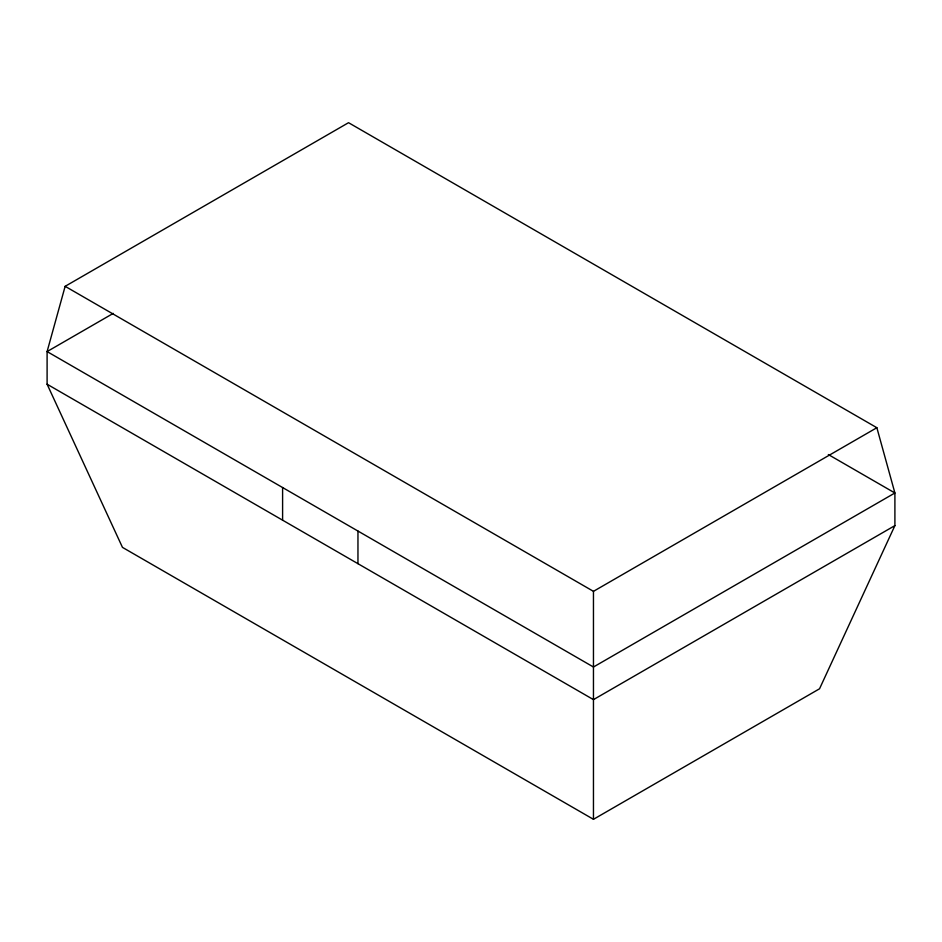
<?xml version="1.0" encoding="UTF-8"?>
<svg xmlns="http://www.w3.org/2000/svg" width="942" height="942" viewBox="0 0 942 942"><rect width="100%" height="100%" fill="white"/><g stroke="black" fill="none" stroke-linecap="round" stroke-linejoin="round"><path stroke-width="1.41" d="M65.139 286.321L47.1 351.578L47.1 384.218L122.46 547.373L593.46 819.304L819.54 688.779L894.9 525.612L894.9 492.984L876.861 427.715L348.54 122.695L65.139 286.321L593.46 591.341L876.861 427.715M113.24 313.392L47.1 351.578L593.46 667.018L894.9 492.984L828.336 454.55M894.9 525.612L593.46 699.647L47.1 384.218M593.46 591.341L593.46 819.304M357.96 531.053L357.96 563.681M282.6 487.544L282.6 520.172"/></g></svg>
